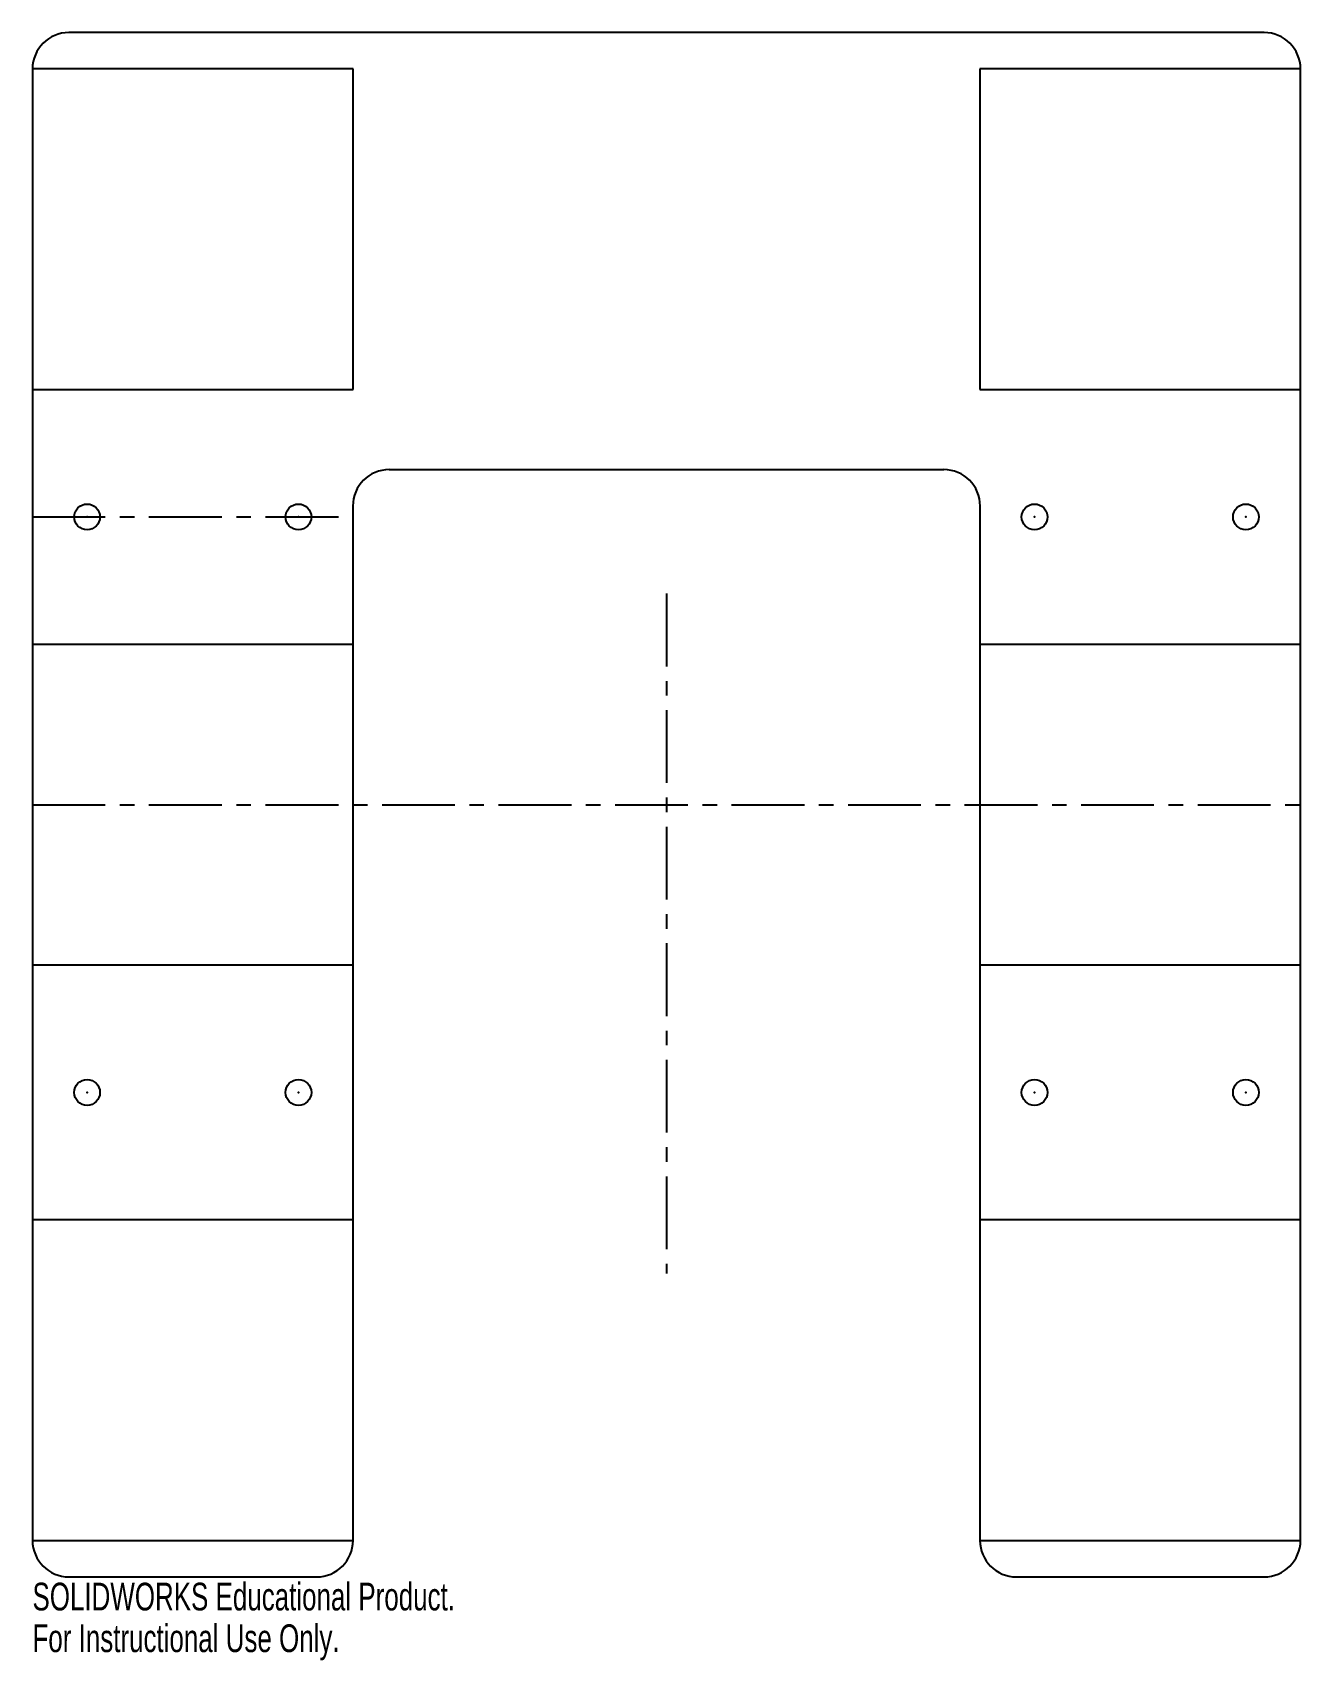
# Model space of a CAD drawing. Header units: inches. Extents: x -4.4 to 4.4, y -5.4 to 5.8.
import ezdxf

# ---------------------------------------------------------------- set-up
doc = ezdxf.new("R2010")
doc.units = ezdxf.units.IN
doc.header["$MEASUREMENT"] = 0
doc.header["$PDSIZE"] = -1
doc.linetypes.add('CENTERX2', pattern=[0.8, 0.5, -0.1, 0.1, -0.1])
doc.styles.add('SLDTEXTSTYLE0', font='TXT', dxfattribs={"width": 0.7})

msp = doc.modelspace()

# ---------------------------------------------------------------- linework, layer by layer
at = {"color": 7, "linetype": 'Continuous', "lineweight": 25}
for p, q in [((4.103, 5.787), (-4.103, 5.787)), ((-2.152, 5.537), (-4.353, 5.537)), ((-4.353, 5.537), (-4.353, -4.563)), ((-2.152, 3.337), (-2.152, 5.537)), ((4.353, 5.537), (2.152, 5.537)), ((2.152, 5.537), (2.152, 3.337)), ((4.353, -4.563), (4.353, 5.537)), ((-4.353, 3.337), (-2.152, 3.337)), ((2.152, 3.337), (4.353, 3.337)), ((-1.903, 2.787), (1.903, 2.787)), ((-2.152, -4.563), (-2.152, 2.537)), ((2.152, 2.537), (2.152, -4.563)), ((-2.152, 1.587), (-4.353, 1.587)), ((4.353, 1.587), (2.152, 1.587)), ((-4.353, -0.613), (-2.152, -0.613)), ((2.152, -0.613), (4.353, -0.613)), ((-2.152, -2.363), (-4.353, -2.363)), ((4.353, -2.363), (2.152, -2.363)), ((-4.353, -4.563), (-2.152, -4.563)), ((2.152, -4.563), (4.353, -4.563)), ((-4.103, -4.813), (-2.402, -4.813)), ((2.402, -4.813), (4.103, -4.813))]:
    msp.add_line(p, q, dxfattribs=at)
at = {"color": 7, "linetype": 'CENTERX2'}
for p, q in [((-4.353, 2.462), (-2.152, 2.462)), ((0, 1.936), (0, -2.73)), ((-4.353, 0.487), (4.353, 0.487))]:
    msp.add_line(p, q, dxfattribs=at)
at = {"color": 7, "linetype": 'Continuous', "lineweight": 25}
for centre in [(-3.978, 2.462), (-2.527, 2.462), (2.527, 2.462), (3.978, 2.462), (-3.978, -1.488), (-2.527, -1.488), (2.527, -1.488), (3.978, -1.488)]:
    msp.add_circle(centre, 0.0886, dxfattribs=at)
for centre, start, end in [((-4.103, 5.537), 90, 180), ((4.103, 5.537), 0, 90), ((-1.903, 2.537), 90, 180), ((1.903, 2.537), 0, 90), ((-4.103, -4.563), 180, 270), ((-2.402, -4.563), 270, 0), ((2.402, -4.563), 180, 270), ((4.103, -4.563), 270, 360)]:
    msp.add_arc(centre, 0.25, start, end, dxfattribs=at)
at = {"color": 7, "linetype": 'Continuous'}
for p in [(-3.978, 2.462), (-2.527, 2.462), (2.527, 2.462), (3.978, 2.462), (-3.978, -1.488), (-2.527, -1.488), (2.527, -1.488), (3.978, -1.488)]:
    msp.add_point(p, dxfattribs=at)

# ---------------------------------------------------------------- texts
at = {"color": 7, "linetype": 'Continuous', "char_height": 0.1903, "attachment_point": 1, "style": 'SLDTEXTSTYLE0'}
for s, insert in [('SOLIDWORKS Educational Product.', (-4.353, -4.853)), ('For Instructional Use Only.', (-4.353, -5.139))]:
    msp.add_mtext(s, dxfattribs=dict(at, insert=insert))

doc.saveas('drawing.dxf')
